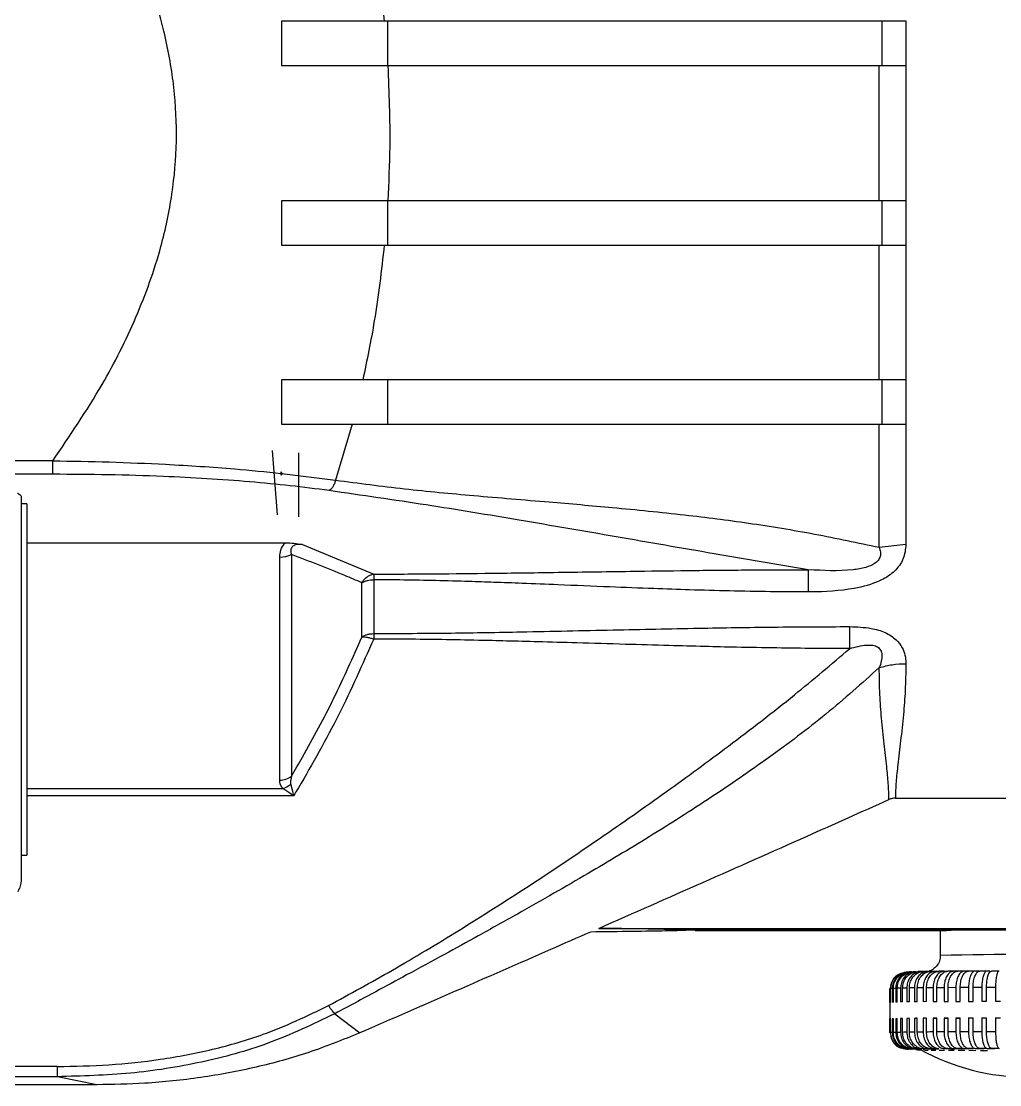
# Model space of a CAD drawing. Extents: x 12.3 to 108.7, y 1.1 to 80.4.
# Drawn here: x 65.752 to 69.291, y 29.233 to 33.082 of the extents above; entities that cross this region are included whole.
import ezdxf

# ---------------------------------------------------------------- set-up
doc = ezdxf.new("R2010")
doc.units = 0
doc.header["$MEASUREMENT"] = 0
doc.layers.add('OBJECT', color=7, linetype='CONTINUOUS')

msp = doc.modelspace()

# ---------------------------------------------------------------- linework, layer by layer
at = {"layer": 'OBJECT'}
for p, q in [((66.6926, 33.082), (66.6926, 32.922)), ((67.0779, 32.922), (67.0779, 33.082)), ((68.8659, 33.082), (67.0779, 33.082)), ((68.8659, 32.922), (68.8659, 33.082)), ((68.9526, 33.082), (68.8659, 33.082)), ((68.9526, 32.922), (68.9526, 33.082)), ((67.0779, 32.922), (68.8659, 32.922)), ((68.8659, 32.922), (68.9526, 32.922)), ((66.6926, 32.432), (66.6926, 32.272)), ((67.0779, 32.272), (67.0779, 32.432)), ((68.8659, 32.432), (67.0779, 32.432)), ((68.8659, 32.272), (68.8659, 32.432)), ((68.9526, 32.432), (68.8659, 32.432)), ((68.9526, 32.272), (68.9526, 32.432)), ((67.0779, 32.272), (68.8659, 32.272)), ((68.8659, 32.272), (68.9526, 32.272)), ((66.6926, 31.784), (66.6926, 31.624)), ((67.0779, 31.624), (67.0779, 31.784)), ((68.8659, 31.784), (67.0779, 31.784)), ((68.8659, 31.624), (68.8659, 31.784)), ((68.9526, 31.784), (68.8659, 31.784)), ((68.9526, 31.624), (68.9526, 31.784)), ((66.9481, 31.624), (66.8885, 31.4209)), ((67.0779, 31.624), (68.8659, 31.624)), ((68.8659, 31.624), (68.9526, 31.624)), ((66.6782, 31.295), (66.6609, 31.5284)), ((65.8654, 31.4912), (63.9737, 31.4912)), ((65.8654, 31.4423), (65.8654, 31.4912)), ((66.6919, 31.4509), (66.6936, 31.4454)), ((66.6919, 31.4456), (66.6919, 31.4509)), ((65.8654, 31.4423), (63.9737, 31.4423)), ((66.6919, 31.4389), (66.6919, 31.4456)), ((66.6936, 31.4454), (66.8885, 31.4209)), ((65.7515, 31.359), (65.7515, 29.9816)), ((65.7711, 31.3349), (65.7515, 31.3349)), ((65.7711, 31.3349), (65.7711, 31.1946)), ((65.7711, 31.1946), (66.7072, 31.1946)), ((65.7711, 31.1946), (65.7711, 30.3051)), ((66.769, 31.1882), (67.0263, 31.081)), ((68.8552, 31.1781), (68.9517, 31.1892)), ((66.6867, 30.3355), (66.6867, 31.1426)), ((66.7291, 31.152), (66.7291, 30.3498)), ((66.9839, 30.8534), (66.9839, 31.0496)), ((67.0264, 31.0605), (67.0264, 30.8657)), ((65.7711, 30.3051), (66.697, 30.3051)), ((65.7711, 30.3051), (65.7711, 30.278)), ((66.7364, 30.278), (65.7711, 30.278)), ((65.7711, 30.278), (65.7711, 30.0641)), ((68.9135, 30.2702), (73.5685, 30.2702)), ((65.7515, 30.0641), (65.7711, 30.0641)), ((67.8407, 29.7988), (73.5749, 29.7988)), ((68.1453, 29.7934), (68.1735, 29.7934)), ((68.1735, 29.7934), (73.6839, 29.7934)), ((68.1888, 29.7916), (69.098, 29.7916)), ((69.0762, 29.7906), (69.0762, 29.7006)), ((69.0147, 29.6424), (69.0071, 29.6424)), ((69.0402, 29.6427), (69.031, 29.6427)), ((69.0695, 29.643), (69.0589, 29.6431)), ((69.1023, 29.6432), (69.0903, 29.6433)), ((69.125, 29.6436), (69.1037, 29.6434)), ((69.1383, 29.6434), (69.125, 29.6436)), ((69.1627, 29.6438), (69.1396, 29.6437)), ((69.1768, 29.6436), (69.1627, 29.6438)), ((69.2027, 29.644), (69.1782, 29.6439)), ((69.217, 29.6437), (69.2027, 29.644)), ((69.2449, 29.6442), (69.2192, 29.6441)), ((69.2557, 29.6439), (69.2449, 29.6442)), ((69.2886, 29.6443), (69.262, 29.6442)), ((68.8938, 29.5307), (68.8938, 29.5806)), ((68.8955, 29.5809), (68.8955, 29.5309)), ((68.8973, 29.5311), (68.8973, 29.5811)), ((68.9026, 29.5814), (68.9026, 29.5314)), ((68.9063, 29.5315), (68.9063, 29.5815)), ((68.9149, 29.5818), (68.9149, 29.5318)), ((68.9205, 29.532), (68.9205, 29.582)), ((68.9325, 29.5823), (68.9325, 29.5323)), ((68.9398, 29.5324), (68.9398, 29.5824)), ((68.9551, 29.5827), (68.9551, 29.5327)), ((68.9641, 29.5328), (68.9641, 29.5828)), ((68.9824, 29.583), (68.9824, 29.533)), ((68.993, 29.5332), (68.993, 29.5832)), ((69.0142, 29.5834), (69.0142, 29.5334)), ((69.0262, 29.5335), (69.0262, 29.5835)), ((69.0501, 29.5837), (69.0501, 29.5337)), ((69.0634, 29.5338), (69.0634, 29.5838)), ((69.0897, 29.584), (69.0897, 29.534)), ((69.1325, 29.5843), (69.1042, 29.5841)), ((69.1042, 29.5341), (69.1042, 29.5841)), ((69.1325, 29.5843), (69.1325, 29.5343)), ((69.1782, 29.5845), (69.1481, 29.5844)), ((69.1481, 29.5344), (69.1481, 29.5844)), ((69.1782, 29.5845), (69.1782, 29.5345)), ((69.2262, 29.5847), (69.1946, 29.5846)), ((69.1946, 29.5346), (69.1946, 29.5846)), ((69.2262, 29.5847), (69.2262, 29.5347)), ((69.276, 29.5848), (69.2433, 29.5847)), ((69.2433, 29.5347), (69.2433, 29.5847)), ((69.276, 29.5848), (69.276, 29.5348)), ((68.8937, 29.5306), (68.8937, 29.4706)), ((68.993, 29.5332), (68.9824, 29.533)), ((69.0262, 29.5335), (69.0142, 29.5334)), ((66.8864, 29.49), (66.9757, 29.4202)), ((68.8938, 29.4207), (68.8938, 29.4707)), ((68.8955, 29.4709), (68.8955, 29.4209)), ((68.8973, 29.4709), (68.8955, 29.4709)), ((68.8973, 29.4211), (68.8973, 29.4711)), ((68.9026, 29.4714), (68.9026, 29.4214)), ((68.9063, 29.4714), (68.9026, 29.4714)), ((68.9063, 29.4216), (68.9063, 29.4715)), ((68.9149, 29.4718), (68.9149, 29.4218)), ((68.9205, 29.4718), (68.9149, 29.4718)), ((68.9205, 29.422), (68.9205, 29.472)), ((68.9325, 29.4723), (68.9325, 29.4223)), ((68.9398, 29.4722), (68.9325, 29.4723)), ((68.9398, 29.4224), (68.9398, 29.4724)), ((68.9551, 29.4727), (68.9551, 29.4227)), ((68.9641, 29.4726), (68.9551, 29.4727)), ((68.9641, 29.4228), (68.9641, 29.4728)), ((68.9824, 29.4731), (68.9824, 29.4231)), ((68.993, 29.473), (68.9824, 29.4731)), ((68.993, 29.4232), (68.993, 29.4732)), ((69.0262, 29.4735), (69.0142, 29.4734)), ((69.0142, 29.4734), (69.0142, 29.4234)), ((69.0262, 29.4733), (69.0142, 29.4734)), ((69.0262, 29.4235), (69.0262, 29.4735)), ((69.0501, 29.4737), (69.0501, 29.4237)), ((69.0634, 29.4736), (69.0501, 29.4737)), ((69.0634, 29.4238), (69.0634, 29.4738)), ((69.0897, 29.474), (69.0897, 29.424)), ((69.1042, 29.4739), (69.0897, 29.474)), ((69.1042, 29.4241), (69.1042, 29.4741)), ((69.1325, 29.4743), (69.1325, 29.4243)), ((69.1481, 29.474), (69.1325, 29.4743)), ((69.1481, 29.4244), (69.1481, 29.4744)), ((69.1782, 29.4745), (69.1782, 29.4245)), ((69.1946, 29.4742), (69.1782, 29.4745)), ((69.1946, 29.4246), (69.1946, 29.4746)), ((69.2262, 29.4747), (69.2262, 29.4247)), ((69.2433, 29.4742), (69.2262, 29.4747)), ((69.2433, 29.4247), (69.2433, 29.4747)), ((69.276, 29.4748), (69.276, 29.4248)), ((69.2936, 29.4741), (69.276, 29.4748)), ((69.0897, 29.424), (69.0634, 29.4238)), ((69.1325, 29.4243), (69.1042, 29.4241)), ((69.1782, 29.4245), (69.1481, 29.4244)), ((69.2262, 29.4247), (69.1946, 29.4246)), ((69.276, 29.4248), (69.2433, 29.4247)), ((69.0062, 29.3592), (68.9881, 29.3591)), ((68.9899, 29.3609), (68.9918, 29.361)), ((68.992, 29.3601), (68.9901, 29.3603)), ((68.9958, 29.3599), (68.9932, 29.3599)), ((68.9932, 29.3598), (68.9996, 29.3598)), ((69.0055, 29.3596), (68.9932, 29.3595)), ((68.9932, 29.3594), (69.0058, 29.3594)), ((68.9955, 29.359), (69.0065, 29.359)), ((68.9996, 29.3598), (68.9958, 29.3599)), ((69.0147, 29.3619), (69.0193, 29.3619)), ((69.0464, 29.3624), (69.0161, 29.3625)), ((69.031, 29.3627), (69.0593, 29.3626)), ((69.0374, 29.3623), (69.0464, 29.3624)), ((69.0374, 29.3623), (69.0374, 29.3624)), ((69.0593, 29.3626), (69.0699, 29.3627)), ((69.0903, 29.3634), (69.1137, 29.3631)), ((69.1271, 29.3632), (69.1037, 29.3635)), ((69.1052, 29.3577), (69.1266, 29.3576)), ((69.1137, 29.3631), (69.1137, 29.3634)), ((69.1137, 29.3631), (69.1271, 29.3632)), ((69.125, 29.3636), (69.1456, 29.3634)), ((69.1602, 29.3635), (69.1396, 29.3637)), ((69.1412, 29.3575), (69.1643, 29.3573)), ((69.1456, 29.3634), (69.1456, 29.3636)), ((69.1456, 29.3634), (69.1602, 29.3635)), ((69.1627, 29.3638), (69.1802, 29.3636)), ((69.1957, 29.3636), (69.1782, 29.3639)), ((69.1799, 29.3573), (69.2045, 29.3571)), ((69.1802, 29.3636), (69.1802, 29.3639)), ((69.1802, 29.3636), (69.1957, 29.3636)), ((69.2027, 29.364), (69.217, 29.3637)), ((69.217, 29.3637), (69.2334, 29.3638)), ((69.2449, 29.3642), (69.2192, 29.3641)), ((69.2334, 29.3638), (69.2192, 29.3641)), ((69.221, 29.3571), (69.2467, 29.357)), ((69.2449, 29.3642), (69.2557, 29.3639)), ((69.2557, 29.3639), (69.2728, 29.3639)), ((69.2886, 29.3643), (69.262, 29.3642)), ((69.2728, 29.3639), (69.262, 29.3642)), ((65.882, 29.2989), (63.9343, 29.2989)), ((65.882, 29.2619), (65.882, 29.2989)), ((65.882, 29.2619), (63.9856, 29.2619)), ((66.0244, 29.2328), (65.882, 29.2619)), ((66.0244, 29.2328), (65.7086, 29.2328))]:
    msp.add_line(p, q, dxfattribs=at)
at = {"layer": 'OBJECT', "flags": 128}
for points in [[(66.7539, 31.5198), (66.7538, 31.4295), (66.7538, 31.2884)], [(69.0501, 29.5337), (69.0517, 29.5337), (69.0534, 29.5338), (69.055, 29.5338), (69.0567, 29.5338), (69.0584, 29.5338), (69.06, 29.5338), (69.0617, 29.5338), (69.0634, 29.5338)], [(69.0897, 29.534), (69.0915, 29.534), (69.0933, 29.534), (69.0951, 29.5341), (69.0969, 29.5341), (69.0987, 29.5341), (69.1005, 29.5341), (69.1024, 29.5341), (69.1042, 29.5341)], [(69.1325, 29.5343), (69.1345, 29.5343), (69.1364, 29.5343), (69.1383, 29.5343), (69.1403, 29.5343), (69.1422, 29.5343), (69.1442, 29.5343), (69.1461, 29.5343), (69.1481, 29.5344)], [(69.1782, 29.5345), (69.1802, 29.5345), (69.1823, 29.5345), (69.1843, 29.5345), (69.1864, 29.5345), (69.1884, 29.5345), (69.1905, 29.5345), (69.1926, 29.5345), (69.1946, 29.5346)], [(69.2262, 29.5347), (69.2283, 29.5347), (69.2304, 29.5347), (69.2326, 29.5347), (69.2347, 29.5347), (69.2369, 29.5347), (69.239, 29.5347), (69.2411, 29.5347), (69.2433, 29.5347)], [(69.276, 29.5348), (69.2781, 29.5348), (69.2803, 29.5348), (69.2825, 29.5348), (69.2847, 29.5348), (69.2869, 29.5348), (69.2891, 29.5348), (69.2913, 29.5348), (69.2936, 29.5348)], [(69.0501, 29.4737), (69.0517, 29.4737), (69.0534, 29.4738), (69.055, 29.4738), (69.0567, 29.4738), (69.0584, 29.4738), (69.06, 29.4738), (69.0617, 29.4738), (69.0634, 29.4738)], [(69.0897, 29.474), (69.0915, 29.474), (69.0933, 29.4741), (69.0951, 29.4741), (69.0969, 29.4741), (69.0987, 29.4741), (69.1005, 29.4741), (69.1024, 29.4741), (69.1042, 29.4741)], [(69.1325, 29.4743), (69.1345, 29.4743), (69.1364, 29.4743), (69.1383, 29.4743), (69.1403, 29.4743), (69.1422, 29.4743), (69.1442, 29.4743), (69.1461, 29.4743), (69.1481, 29.4744)], [(69.1782, 29.4745), (69.1802, 29.4745), (69.1823, 29.4745), (69.1843, 29.4745), (69.1864, 29.4745), (69.1884, 29.4745), (69.1905, 29.4745), (69.1926, 29.4746), (69.1946, 29.4746)], [(69.2262, 29.4747), (69.2283, 29.4747), (69.2304, 29.4747), (69.2326, 29.4747), (69.2347, 29.4747), (69.2369, 29.4747), (69.239, 29.4747), (69.2411, 29.4747), (69.2433, 29.4747)], [(69.276, 29.4748), (69.2781, 29.4748), (69.2803, 29.4748), (69.2825, 29.4748), (69.2847, 29.4748), (69.2869, 29.4748), (69.2891, 29.4748), (69.2913, 29.4748), (69.2936, 29.4748)]]:
    msp.add_lwpolyline(points, dxfattribs=at)
at = {"layer": 'OBJECT'}
for centre, radius, start, end in [((66.6885, 31.2349), 0.0923, 268.849, 296.0823), ((66.6875, 30.403), 0.0675, 269.2593, 308.0243), ((66.6759, 30.3781), 0.076, 286.1524, 311.499), ((69.3887, 16.1036), 13.6905, 88.69205, 91.30795), ((69.3887, 16.0097), 13.6944, 88.69237, 91.30752), ((69.0349, 27.3518), 2.2907, 91.1888, 91.4343), ((69.0821, 24.9277), 4.7153, 90.9109, 91.0623), ((69.1269, 21.9839), 7.6594, 90.71738, 90.82924), ((69.1791, 17.7393), 11.9044, 90.57861, 90.66183), ((69.2338, 12.1767), 17.4673, 90.47054, 90.53429), ((68.8958, 29.5741), 0.00682, 92.6207, 107.1134), ((68.9115, 29.3748), 0.2068, 92.4779, 93.926), ((68.9418, 28.6316), 0.9506, 91.619, 92.1426), ((68.9847, 27.0355), 2.5473, 91.175, 91.4461), ((69.0391, 24.2608), 5.3225, 90.9046, 91.0692), ((69.0948, 20.5888), 8.995, 90.71584, 90.8328), ((69.1536, 15.7371), 13.847, 90.5767, 90.66455), ((69.2164, 9.2463), 20.3381, 90.46844, 90.53568), ((69.2583, 3.9741), 25.6105, 90.37731, 90.43602), ((68.8938, 29.5306), 0.0000924, 107.387, 167.9687), ((68.9016, 29.4695), 0.0618, 93.9868, 95.7006), ((68.9259, 29.0138), 0.5181, 92.1719, 92.5818), ((68.9618, 27.9045), 1.628, 91.454, 91.6485), ((69.0082, 25.8809), 3.6521, 91.0732, 91.1875), ((69.0656, 22.5478), 6.9857, 90.83304, 90.90658), ((68.8938, 29.4706), 0.0000924, 107.387, 167.9687), ((68.9016, 29.4095), 0.0618, 93.9868, 95.7006), ((68.9259, 28.9538), 0.5181, 92.1719, 92.5818), ((68.9618, 27.8445), 1.628, 91.454, 91.6485), ((69.0082, 25.8209), 3.6521, 91.0732, 91.1875), ((69.0656, 22.4878), 6.9857, 90.83304, 90.90658), ((69.1082, 19.4878), 9.9861, 90.66124, 90.72177), ((68.8958, 29.4142), 0.00681, 92.6152, 107.1382), ((68.9115, 29.2148), 0.2068, 92.4779, 93.926), ((68.9418, 28.4716), 0.9506, 91.619, 92.1426), ((68.9847, 26.8755), 2.5473, 91.175, 91.4461), ((69.0391, 24.1008), 5.3225, 90.9046, 91.0692), ((69.0927, 20.5722), 8.8515, 90.71397, 90.83284), ((69.1536, 15.5771), 13.847, 90.5767, 90.66455), ((69.223, 8.3234), 21.1011, 90.46966, 90.53447), ((69.0821, 24.6477), 4.7153, 90.9109, 91.0623), ((69.0842, 34.1975), 4.8393, 268.9504, 269.0991), ((69.3887, 30.0517), 0.7911, 240.8834, 299.1166), ((69.1269, 21.7039), 7.6594, 90.71738, 90.82924), ((69.1349, 37.5964), 8.2387, 269.18076, 269.28546), ((69.1791, 17.4593), 11.9044, 90.57861, 90.66183), ((69.1872, 42.004), 12.6465, 269.34576, 269.42453), ((69.2333, 46.7754), 17.4182, 269.47031, 269.53453)]:
    msp.add_arc(centre, radius, start, end, dxfattribs=at)
for points, knots in [([(65.8654, 31.4912), (65.9271, 31.5819), (66.0397, 31.7474), (66.171, 32.0081), (66.2548, 32.2402), (66.3001, 32.4555), (66.3168, 32.6485), (66.3075, 32.8423), (66.2719, 33.0467), (66.2058, 33.2578), (66.1104, 33.4706), (65.9965, 33.673), (65.9091, 33.7995), (65.8654, 33.8628)], [0, 0, 0, 0, 0.128108, 0.233833, 0.339418, 0.414185, 0.488923, 0.563852, 0.638803, 0.729469, 0.820219, 0.910089, 1, 1, 1, 1]), ([(66.9871, 33.57), (67.0074, 33.4697), (67.04, 33.3087), (67.058, 33.1441), (67.0648, 33.082)], [0, 0, 0, 0, 0.62291, 1, 1, 1, 1]), ([(67.0779, 33.082), (67.0155, 33.082), (66.8901, 33.082), (66.7587, 33.082), (66.6926, 33.082)], [0, 0, 0, 0, 0.497452, 1, 1, 1, 1]), ([(66.6926, 32.922), (66.758, 32.922), (66.8894, 32.922), (67.0148, 32.922), (67.0779, 32.922)], [0, 0, 0, 0, 0.497472, 1, 1, 1, 1]), ([(67.0774, 32.922), (67.0814, 32.8244), (67.0881, 32.661), (67.0805, 32.4978), (67.0774, 32.432)], [0, 0, 0, 0, 0.597316, 1, 1, 1, 1]), ([(67.0779, 32.432), (67.0155, 32.432), (66.89, 32.432), (66.7587, 32.432), (66.6926, 32.432)], [0, 0, 0, 0, 0.497473, 1, 1, 1, 1]), ([(66.6926, 32.272), (66.758, 32.272), (66.8894, 32.272), (67.0148, 32.272), (67.0779, 32.272)], [0, 0, 0, 0, 0.497451, 1, 1, 1, 1]), ([(67.0648, 32.272), (67.0542, 32.1801), (67.0353, 32.0156), (67.0018, 31.8549), (66.9871, 31.784)], [0, 0, 0, 0, 0.558806, 1, 1, 1, 1]), ([(68.8552, 31.784), (68.8552, 31.8195), (68.8552, 31.9167), (68.8552, 32.0791), (68.8552, 32.2077), (68.8552, 32.272)], [0, 0, 0, 0, 0.223682, 0.611841, 1, 1, 1, 1]), ([(68.9517, 32.272), (68.9517, 32.2087), (68.9517, 32.0821), (68.9517, 31.9196), (68.9517, 31.8215), (68.9517, 31.784)], [0, 0, 0, 0, 0.382049, 0.764099, 1, 1, 1, 1]), ([(67.0779, 31.784), (67.0156, 31.784), (66.8903, 31.784), (66.7588, 31.784), (66.6926, 31.784)], [0, 0, 0, 0, 0.49732, 1, 1, 1, 1]), ([(66.6926, 31.624), (66.7581, 31.624), (66.8898, 31.624), (67.0149, 31.624), (67.0779, 31.624)], [0, 0, 0, 0, 0.497242, 1, 1, 1, 1]), ([(68.8552, 31.1781), (68.8552, 31.2493), (68.8552, 31.3917), (68.8552, 31.5466), (68.8552, 31.624)], [0, 0, 0, 0, 0.5, 1, 1, 1, 1]), ([(68.9517, 31.624), (68.9517, 31.5485), (68.9517, 31.3976), (68.9517, 31.2587), (68.9517, 31.1892)], [0, 0, 0, 0, 0.4999999, 1, 1, 1, 1]), ([(65.8654, 31.4912), (65.9335, 31.49), (66.0701, 31.4876), (66.2908, 31.4783), (66.4999, 31.4649), (66.6362, 31.4512), (66.6919, 31.4456)], [0, 0, 0, 0, 0.242263, 0.485939, 0.789784, 1, 1, 1, 1]), ([(66.8654, 31.3833), (66.8186, 31.3894), (66.7251, 31.4015), (66.5264, 31.4204), (66.3058, 31.4339), (66.0664, 31.4412), (65.9325, 31.4419), (65.8654, 31.4423)], [0, 0, 0, 0, 0.1508799, 0.3017788, 0.6118069, 0.8052853, 1, 1, 1, 1]), ([(66.6936, 31.4454), (66.6938, 31.4447), (66.6941, 31.4432), (66.6935, 31.441), (66.6926, 31.4397), (66.692, 31.439), (66.6919, 31.4389)], [0, 0, 0, 0, 0.321733, 0.645677, 0.931731, 1, 1, 1, 1]), ([(66.8885, 31.4209), (66.8871, 31.4164), (66.8843, 31.4075), (66.8786, 31.3965), (66.8722, 31.3878), (66.8677, 31.3848), (66.8654, 31.3833)], [0, 0, 0, 0, 0.25, 0.499999, 0.749997, 1, 1, 1, 1]), ([(66.8885, 31.4209), (66.9716, 31.4101), (67.1378, 31.3884), (67.3958, 31.3644), (67.6468, 31.3435), (67.9016, 31.3216), (68.1426, 31.2974), (68.3873, 31.2665), (68.6231, 31.2275), (68.7778, 31.1946), (68.8552, 31.1781)], [0, 0, 0, 0, 0.124845, 0.249784, 0.385615, 0.499943, 0.631954, 0.74986, 0.874809, 1, 1, 1, 1]), ([(65.7373, 31.3743), (65.7384, 31.3737), (65.7455, 31.3702), (65.7507, 31.365), (65.7513, 31.3603), (65.7515, 31.359)], [0, 0, 0, 0, 0.1205655, 0.7418779, 1, 1, 1, 1]), ([(68.5987, 31.0969), (68.4849, 31.1161), (68.252, 31.1554), (67.9052, 31.2159), (67.5596, 31.2754), (67.2165, 31.3325), (66.9829, 31.3663), (66.8654, 31.3833)], [0, 0, 0, 0, 0.198032, 0.405338, 0.609469, 0.803446, 1, 1, 1, 1]), ([(66.6867, 31.1426), (66.6873, 31.1512), (66.6886, 31.1684), (66.6985, 31.1859), (66.7062, 31.1936), (66.7072, 31.1946)], [0, 0, 0, 0, 0.462077, 0.928595, 1, 1, 1, 1]), ([(66.7072, 31.1946), (66.7174, 31.1942), (66.7398, 31.1935), (66.759, 31.1901), (66.7689, 31.1882), (66.769, 31.1882)], [0, 0, 0, 0, 0.454342, 0.99368, 1, 1, 1, 1]), ([(66.769, 31.1882), (66.7643, 31.1885), (66.756, 31.189), (66.7448, 31.1872), (66.7367, 31.1839), (66.7314, 31.1796), (66.7276, 31.1737), (66.7256, 31.1641), (66.7277, 31.1568), (66.7291, 31.152)], [0, 0, 0, 0, 0.189066, 0.329892, 0.423308, 0.517384, 0.600454, 0.734946, 1, 1, 1, 1]), ([(68.9517, 31.1892), (68.95, 31.1707), (68.9481, 31.1501), (68.932, 31.1156), (68.9079, 31.0851), (68.8479, 31.0491), (68.7457, 31.0216), (68.6568, 31.0165), (68.6012, 31.0164), (68.5987, 31.0164)], [0, 0, 0, 0, 0.145706, 0.161853, 0.29586, 0.430972, 0.641293, 0.983628, 1, 1, 1, 1]), ([(66.9839, 31.0496), (66.9633, 31.0584), (66.882, 31.0931), (66.7945, 31.1268), (66.7291, 31.152)], [0, 0, 0, 0, 0.253585, 1, 1, 1, 1]), ([(68.8552, 31.1781), (68.8571, 31.1722), (68.8607, 31.1612), (68.8595, 31.1447), (68.8522, 31.1302), (68.8352, 31.1152), (68.8032, 31.1028), (68.7214, 31.0898), (68.6524, 31.0938), (68.5987, 31.0969)], [0, 0, 0, 0, 0.0740841, 0.1369976, 0.1937212, 0.250825, 0.3585746, 0.5009324, 1, 1, 1, 1]), ([(66.9839, 31.0496), (66.9865, 31.0536), (66.9917, 31.0617), (67.0022, 31.0711), (67.0139, 31.0781), (67.0222, 31.08), (67.0263, 31.081)], [0, 0, 0, 0, 0.250001, 0.5, 0.749998, 1, 1, 1, 1]), ([(67.0263, 31.081), (67.0998, 31.0812), (67.2424, 31.0817), (67.4592, 31.0841), (67.6949, 31.0874), (67.9313, 31.091), (68.1675, 31.0942), (68.3823, 31.0964), (68.5275, 31.0968), (68.5987, 31.0969)], [0, 0, 0, 0, 0.140091, 0.27181, 0.413599, 0.590148, 0.723186, 0.86437, 1, 1, 1, 1]), ([(67.0263, 31.081), (67.0263, 31.081), (67.0263, 31.0801), (67.0264, 31.0777), (67.0264, 31.0712), (67.0264, 31.0645), (67.0264, 31.0606), (67.0264, 31.0606)], [0, 0, 0, 0, 0.000065, 0.230881, 0.604267, 0.999936, 1, 1, 1, 1]), ([(68.5987, 31.0969), (68.5987, 31.0883), (68.5987, 31.071), (68.5987, 31.0346), (68.5987, 31.0164)], [0, 0, 0, 0, 0.5000003, 1, 1, 1, 1]), ([(66.9839, 31.0496), (66.9869, 31.0512), (66.9927, 31.0545), (67.0033, 31.0579), (67.0146, 31.0601), (67.0224, 31.0604), (67.0264, 31.0605)], [0, 0, 0, 0, 0.249999, 0.500003, 0.750006, 1, 1, 1, 1]), ([(68.5987, 31.0164), (68.553, 31.0166), (68.458, 31.017), (68.3148, 31.0197), (68.1741, 31.0236), (68.03, 31.0286), (67.8713, 31.0348), (67.7125, 31.0415), (67.5724, 31.047), (67.4653, 31.0511), (67.3609, 31.0547), (67.2523, 31.0576), (67.1372, 31.0598), (67.0626, 31.0603), (67.0264, 31.0605)], [0, 0, 0, 0, 0.087014, 0.181124, 0.273134, 0.355344, 0.456284, 0.576026, 0.658624, 0.723749, 0.780408, 0.857781, 0.930974, 1, 1, 1, 1]), ([(67.0264, 30.8657), (67.1199, 30.8662), (67.2978, 30.8671), (67.5864, 30.8724), (67.8844, 30.8788), (68.1884, 30.8852), (68.4738, 30.8899), (68.6564, 30.8906), (68.7485, 30.8909)], [0, 0, 0, 0, 0.1629018, 0.3098321, 0.5028293, 0.6821153, 0.8395294, 1, 1, 1, 1]), ([(68.7485, 30.8909), (68.7746, 30.89), (68.8191, 30.8884), (68.8778, 30.8714), (68.9171, 30.846), (68.9453, 30.8077), (68.9516, 30.777), (68.9517, 30.7579), (68.9517, 30.7568)], [0, 0, 0, 0, 0.244025, 0.415817, 0.583646, 0.731251, 0.98503, 1, 1, 1, 1]), ([(68.7485, 30.8114), (68.7485, 30.8259), (68.7485, 30.8548), (68.7485, 30.8789), (68.7485, 30.8909)], [0, 0, 0, 0, 0.5, 1, 1, 1, 1]), ([(66.7291, 30.3498), (66.7423, 30.3726), (66.7961, 30.4656), (66.8856, 30.6317), (66.9511, 30.7794), (66.9839, 30.8533)], [0, 0, 0, 0, 0.1394468, 0.5690819, 1, 1, 1, 1]), ([(67.0264, 30.846), (66.9857, 30.7544), (66.9043, 30.571), (66.7999, 30.3848), (66.7422, 30.2879), (66.7364, 30.278)], [0, 0, 0, 0, 0.471987, 0.946259, 1, 1, 1, 1]), ([(66.9839, 30.8534), (66.9869, 30.8552), (66.9927, 30.8589), (67.0033, 30.8627), (67.0146, 30.8652), (67.0224, 30.8655), (67.0264, 30.8657)], [0, 0, 0, 0, 0.249999, 0.500004, 0.750006, 1, 1, 1, 1]), ([(66.9839, 30.8533), (66.9867, 30.8535), (66.9923, 30.8538), (67.0029, 30.8524), (67.0143, 30.85), (67.0223, 30.8473), (67.0264, 30.846)], [0, 0, 0, 0, 0.25, 0.500003, 0.749997, 1, 1, 1, 1]), ([(67.0264, 30.8657), (67.0264, 30.8657), (67.0264, 30.8634), (67.0264, 30.8592), (67.0264, 30.8525), (67.0264, 30.8482), (67.0264, 30.846), (67.0264, 30.846)], [0, 0, 0, 0, 0.000101, 0.392939, 0.700658, 0.9999, 1, 1, 1, 1]), ([(68.7485, 30.8114), (68.7061, 30.8115), (68.6181, 30.8118), (68.4813, 30.8135), (68.3491, 30.8158), (68.2191, 30.8189), (68.0853, 30.8225), (67.9308, 30.8269), (67.7728, 30.8316), (67.6292, 30.8357), (67.5106, 30.8388), (67.3947, 30.8416), (67.2748, 30.8438), (67.1486, 30.8454), (67.0664, 30.8458), (67.0264, 30.846)], [0, 0, 0, 0, 0.073897, 0.153267, 0.238114, 0.304225, 0.379778, 0.47115, 0.573551, 0.654921, 0.721372, 0.780168, 0.856935, 0.930212, 1, 1, 1, 1]), ([(66.8633, 29.5191), (66.9405, 29.5615), (67.0998, 29.6489), (67.34, 29.7935), (67.5905, 29.9529), (67.8404, 30.1208), (68.0819, 30.2901), (68.3168, 30.4627), (68.5396, 30.6337), (68.6823, 30.7552), (68.7485, 30.8114)], [0, 0, 0, 0, 0.114559, 0.236447, 0.365773, 0.502629, 0.630669, 0.752538, 0.885365, 1, 1, 1, 1]), ([(68.7485, 30.8114), (68.7689, 30.8172), (68.7966, 30.825), (68.8287, 30.8244), (68.8416, 30.8212), (68.8494, 30.8175), (68.8557, 30.8124), (68.8623, 30.8035), (68.8682, 30.7795), (68.8607, 30.7582), (68.8552, 30.7424)], [0, 0, 0, 0, 0.3013694, 0.4093007, 0.4560815, 0.5003137, 0.5447127, 0.5911054, 0.6976021, 1, 1, 1, 1]), ([(68.8552, 30.7424), (68.8708, 30.7466), (68.902, 30.7549), (68.9351, 30.7562), (68.9517, 30.7568)], [0, 0, 0, 0, 0.5000028, 1, 1, 1, 1]), ([(68.9517, 30.7568), (68.9511, 30.7241), (68.95, 30.6598), (68.9425, 30.5665), (68.9326, 30.4762), (68.9228, 30.3957), (68.9153, 30.3264), (68.9141, 30.2893), (68.9135, 30.2702)], [0, 0, 0, 0, 0.160364, 0.314685, 0.5, 0.68531, 0.838249, 1, 1, 1, 1]), ([(68.8552, 30.7424), (68.7918, 30.6856), (68.6642, 30.5713), (68.4589, 30.417), (68.245, 30.2697), (68.0265, 30.1309), (67.8356, 30.0166), (67.6759, 29.9241), (67.5435, 29.849), (67.4113, 29.7753), (67.2777, 29.7018), (67.1539, 29.6344), (67.0219, 29.5629), (66.9355, 29.5164), (66.8864, 29.49)], [0, 0, 0, 0, 0.11143, 0.22395, 0.332025, 0.445427, 0.555338, 0.61589, 0.680511, 0.749225, 0.808557, 0.874651, 0.928784, 1, 1, 1, 1]), ([(68.8904, 30.2652), (68.8899, 30.2841), (68.8888, 30.321), (68.8819, 30.388), (68.8728, 30.4656), (68.8637, 30.5533), (68.8568, 30.6451), (68.8557, 30.7095), (68.8552, 30.7424)], [0, 0, 0, 0, 0.161585, 0.314073, 0.499134, 0.684756, 0.839228, 1, 1, 1, 1]), ([(66.697, 30.3051), (66.6927, 30.3125), (66.687, 30.3223), (66.6867, 30.3329), (66.6867, 30.3355)], [0, 0, 0, 0, 0.747888, 1, 1, 1, 1]), ([(66.7291, 30.3498), (66.7269, 30.3417), (66.7242, 30.332), (66.7259, 30.3228), (66.7262, 30.3212)], [0, 0, 0, 0, 0.828661, 1, 1, 1, 1]), ([(66.7364, 30.278), (66.7363, 30.2781), (66.7334, 30.2804), (66.7199, 30.2907), (66.7071, 30.2988), (66.697, 30.3051)], [0, 0, 0, 0, 0.008535, 0.216274, 1, 1, 1, 1]), ([(66.7262, 30.3212), (66.7288, 30.3107), (66.7321, 30.2974), (66.7356, 30.2816), (66.7363, 30.2782), (66.7364, 30.278)], [0, 0, 0, 0, 0.78717, 0.991474, 1, 1, 1, 1]), ([(67.8407, 29.7988), (68.092, 29.9097), (68.4423, 30.0643), (68.7916, 30.2209), (68.8904, 30.2652)], [0, 0, 0, 0, 0.7172993, 1, 1, 1, 1]), ([(68.9135, 30.2702), (68.9096, 30.2699), (68.9016, 30.2695), (68.8941, 30.2666), (68.8904, 30.2652)], [0, 0, 0, 0, 0.498566, 1, 1, 1, 1]), ([(65.7515, 29.9816), (65.7504, 29.9686), (65.749, 29.951), (65.7407, 29.9353), (65.7386, 29.9313)], [0, 0, 0, 0, 0.741139, 1, 1, 1, 1]), ([(68.1453, 29.7934), (68.1291, 29.7939), (68.0966, 29.7949), (68.0232, 29.7963), (67.9382, 29.7976), (67.8733, 29.7984), (67.8407, 29.7988)], [0, 0, 0, 0, 0.254099, 0.511839, 0.755128, 1, 1, 1, 1]), ([(67.8102, 29.7854), (67.7622, 29.7643), (67.4842, 29.642), (67.2059, 29.5206), (66.9757, 29.4202)], [0, 0, 0, 0, 0.172877, 1, 1, 1, 1]), ([(68.1803, 29.7926), (68.1702, 29.7921), (68.1498, 29.791), (68.0768, 29.7892), (67.9668, 29.7873), (67.8627, 29.786), (67.8102, 29.7854)], [0, 0, 0, 0, 0.2067643, 0.4177944, 0.7062861, 1, 1, 1, 1]), ([(69.0753, 29.7004), (69.0755, 29.6974), (69.0762, 29.6876), (69.0703, 29.6729), (69.0605, 29.6591), (69.0498, 29.6504), (69.0412, 29.6458), (69.0372, 29.6445), (69.0363, 29.6442)], [0, 0, 0, 0, 0.121059, 0.394481, 0.61479, 0.800807, 0.955574, 1, 1, 1, 1]), ([(68.8973, 29.5811), (68.898, 29.5878), (68.8993, 29.6013), (68.9096, 29.6193), (68.9247, 29.6329), (68.9415, 29.64), (68.9526, 29.6408), (68.957, 29.641)], [0, 0, 0, 0, 0.214564, 0.429209, 0.643869, 0.858567, 1, 1, 1, 1]), ([(68.9536, 29.6402), (68.9486, 29.6393), (68.937, 29.6375), (68.9214, 29.6268), (68.9089, 29.611), (68.9032, 29.5948), (68.9027, 29.5847), (68.9026, 29.5814)], [0, 0, 0, 0, 0.1794, 0.414073, 0.648712, 0.883309, 1, 1, 1, 1]), ([(68.9063, 29.5815), (68.9069, 29.5883), (68.9082, 29.6018), (68.9183, 29.6197), (68.9332, 29.6333), (68.9497, 29.6404), (68.9606, 29.6412), (68.965, 29.6414)], [0, 0, 0, 0, 0.2145625, 0.4292093, 0.64387, 0.8585661, 1, 1, 1, 1]), ([(68.9721, 29.6417), (68.971, 29.6417), (68.9636, 29.6415), (68.9498, 29.6382), (68.9333, 29.6274), (68.9211, 29.6114), (68.9156, 29.5952), (68.9151, 29.5852), (68.9149, 29.5818)], [0, 0, 0, 0, 0.034464, 0.249197, 0.463916, 0.678599, 0.893241, 1, 1, 1, 1]), ([(68.9205, 29.582), (68.9211, 29.5887), (68.9224, 29.6022), (68.9322, 29.6202), (68.9467, 29.6337), (68.9627, 29.6408), (68.9734, 29.6415), (68.9776, 29.6418)], [0, 0, 0, 0, 0.214562, 0.429207, 0.643867, 0.85856, 1, 1, 1, 1]), ([(68.9874, 29.642), (68.9864, 29.642), (68.9793, 29.6419), (68.966, 29.6386), (68.9501, 29.6278), (68.9385, 29.6118), (68.9331, 29.5957), (68.9327, 29.5856), (68.9325, 29.5823)], [0, 0, 0, 0, 0.034474, 0.249206, 0.463925, 0.678606, 0.893249, 1, 1, 1, 1]), ([(68.9398, 29.5824), (68.9404, 29.5891), (68.9416, 29.6026), (68.9511, 29.6206), (68.965, 29.6341), (68.9804, 29.6412), (68.9906, 29.6419), (68.9947, 29.6422)], [0, 0, 0, 0, 0.214562, 0.429209, 0.643867, 0.858562, 1, 1, 1, 1]), ([(69.0071, 29.6424), (69.0062, 29.6424), (68.9994, 29.6423), (68.9869, 29.639), (68.9718, 29.6282), (68.9607, 29.6122), (68.9557, 29.5961), (68.9552, 29.586), (68.9551, 29.5827)], [0, 0, 0, 0, 0.034481, 0.249213, 0.463929, 0.678614, 0.893258, 1, 1, 1, 1]), ([(68.9641, 29.5828), (68.9646, 29.5895), (68.9658, 29.603), (68.9747, 29.621), (68.9879, 29.6345), (69.0026, 29.6416), (69.0123, 29.6423), (69.0161, 29.6425)], [0, 0, 0, 0, 0.214563, 0.429208, 0.64387, 0.858564, 1, 1, 1, 1]), ([(69.031, 29.6427), (69.0302, 29.6427), (69.0239, 29.6426), (69.0121, 29.6394), (68.998, 29.6286), (68.9877, 29.6126), (68.983, 29.5964), (68.9826, 29.5864), (68.9824, 29.583)], [0, 0, 0, 0, 0.034484, 0.24922, 0.463938, 0.678619, 0.893263, 1, 1, 1, 1]), ([(68.993, 29.5832), (68.9935, 29.5899), (68.9946, 29.6034), (69.003, 29.6213), (69.0153, 29.6348), (69.029, 29.6419), (69.038, 29.6426), (69.0416, 29.6429)], [0, 0, 0, 0, 0.214562, 0.429209, 0.643867, 0.858561, 1, 1, 1, 1]), ([(69.0589, 29.6431), (69.0581, 29.643), (69.0523, 29.643), (69.0415, 29.6397), (69.0285, 29.6289), (69.0191, 29.6129), (69.0147, 29.5968), (69.0143, 29.5867), (69.0142, 29.5834)], [0, 0, 0, 0, 0.034487, 0.249219, 0.463938, 0.678618, 0.893263, 1, 1, 1, 1]), ([(69.0262, 29.5835), (69.0267, 29.5903), (69.0277, 29.6037), (69.0354, 29.6217), (69.0467, 29.6351), (69.0593, 29.6422), (69.0676, 29.6429), (69.0709, 29.6432)], [0, 0, 0, 0, 0.2145639, 0.4292059, 0.6438676, 0.85856, 1, 1, 1, 1]), ([(69.0903, 29.6433), (69.0896, 29.6433), (69.0844, 29.6432), (69.0747, 29.64), (69.063, 29.6292), (69.0545, 29.6133), (69.0505, 29.5971), (69.0502, 29.5871), (69.0501, 29.5837)], [0, 0, 0, 0, 0.034489, 0.249219, 0.463939, 0.678619, 0.893267, 1, 1, 1, 1]), ([(69.0634, 29.5838), (69.0639, 29.5906), (69.0648, 29.6041), (69.0717, 29.622), (69.0819, 29.6354), (69.0932, 29.6425), (69.1007, 29.6432), (69.1037, 29.6434)], [0, 0, 0, 0, 0.214564, 0.429209, 0.643868, 0.858562, 1, 1, 1, 1]), ([(69.125, 29.6436), (69.1227, 29.6434), (69.1163, 29.6428), (69.1065, 29.6362), (69.0973, 29.6231), (69.0913, 29.6054), (69.0897, 29.5915), (69.0897, 29.5844), (69.0897, 29.584)], [0, 0, 0, 0, 0.128909, 0.343657, 0.55838, 0.773067, 0.987715, 1, 1, 1, 1]), ([(69.1042, 29.5841), (69.1043, 29.587), (69.1045, 29.5967), (69.1077, 29.6125), (69.115, 29.6287), (69.1251, 29.6399), (69.1339, 29.6435), (69.1387, 29.6437), (69.1396, 29.6437)], [0, 0, 0, 0, 0.0934496, 0.3080462, 0.5226522, 0.737283, 0.9519542, 1, 1, 1, 1]), ([(69.1627, 29.6438), (69.1609, 29.6437), (69.1557, 29.6432), (69.1476, 29.6373), (69.1396, 29.6245), (69.1342, 29.6071), (69.1326, 29.5928), (69.1325, 29.5852), (69.1325, 29.5843)], [0, 0, 0, 0, 0.1125, 0.3272273, 0.5419366, 0.7566097, 0.9712443, 1, 1, 1, 1]), ([(69.1481, 29.5844), (69.1484, 29.5911), (69.1491, 29.6046), (69.1543, 29.6225), (69.1619, 29.6359), (69.1704, 29.643), (69.176, 29.6436), (69.1782, 29.6439)], [0, 0, 0, 0, 0.214563, 0.429209, 0.643866, 0.858562, 1, 1, 1, 1]), ([(69.2027, 29.644), (69.202, 29.644), (69.1985, 29.6438), (69.1923, 29.6398), (69.1854, 29.6284), (69.1804, 29.612), (69.1784, 29.5964), (69.1783, 29.5871), (69.1782, 29.5845)], [0, 0, 0, 0, 0.058789, 0.273506, 0.488208, 0.702878, 0.917508, 1, 1, 1, 1]), ([(69.1946, 29.5846), (69.1949, 29.5913), (69.1954, 29.6048), (69.1997, 29.6227), (69.2059, 29.6361), (69.2128, 29.6432), (69.2174, 29.6438), (69.2192, 29.6441)], [0, 0, 0, 0, 0.214563, 0.429207, 0.643868, 0.858563, 1, 1, 1, 1]), ([(69.2449, 29.6442), (69.2449, 29.6442), (69.2428, 29.6442), (69.2385, 29.642), (69.233, 29.6322), (69.2287, 29.6169), (69.2265, 29.6002), (69.2263, 29.5891), (69.2262, 29.5847)], [0, 0, 0, 0, 0.000829, 0.215594, 0.430347, 0.645068, 0.859752, 1, 1, 1, 1]), ([(69.2433, 29.5847), (69.2435, 29.5914), (69.2439, 29.6049), (69.2471, 29.6228), (69.2519, 29.6363), (69.2571, 29.6433), (69.2606, 29.644), (69.262, 29.6442)], [0, 0, 0, 0, 0.214562, 0.429209, 0.643869, 0.858564, 1, 1, 1, 1]), ([(69.2886, 29.6443), (69.2876, 29.644), (69.2852, 29.6433), (69.2816, 29.6358), (69.2784, 29.6221), (69.2763, 29.6043), (69.2761, 29.5912), (69.276, 29.5848)], [0, 0, 0, 0, 0.1515444, 0.36629, 0.5810082, 0.7956886, 1, 1, 1, 1]), ([(68.9254, 29.6319), (68.9219, 29.63), (68.9126, 29.6248), (68.9021, 29.6103), (68.8962, 29.5944), (68.8957, 29.5843), (68.8955, 29.5809)], [0, 0, 0, 0, 0.189694, 0.514188, 0.83862, 1, 1, 1, 1]), ([(65.882, 29.2989), (65.9443, 29.3), (66.069, 29.3023), (66.2569, 29.3225), (66.4439, 29.3584), (66.6508, 29.4175), (66.7857, 29.482), (66.8633, 29.5191)], [0, 0, 0, 0, 0.183115, 0.366178, 0.555066, 0.743887, 1, 1, 1, 1]), ([(66.8864, 29.49), (66.8067, 29.4518), (66.6524, 29.3777), (66.4013, 29.3098), (66.1455, 29.2689), (65.9703, 29.2643), (65.882, 29.2619)], [0, 0, 0, 0, 0.257109, 0.497626, 0.747109, 1, 1, 1, 1]), ([(66.8633, 29.5191), (66.8655, 29.5157), (66.8699, 29.5088), (66.8762, 29.5004), (66.8819, 29.4937), (66.8849, 29.4913), (66.8864, 29.49)], [0, 0, 0, 0, 0.250001, 0.499997, 0.749999, 1, 1, 1, 1]), ([(66.9757, 29.4202), (66.9146, 29.3956), (66.7926, 29.3463), (66.5999, 29.2934), (66.4016, 29.2563), (66.2085, 29.236), (66.0825, 29.2338), (66.0244, 29.2328)], [0, 0, 0, 0, 0.202093, 0.40421, 0.612784, 0.821394, 1, 1, 1, 1]), ([(68.8955, 29.4209), (68.8961, 29.4142), (68.8975, 29.4007), (68.9078, 29.3829), (68.9206, 29.3705), (68.9306, 29.3669), (68.9343, 29.3656)], [0, 0, 0, 0, 0.279355, 0.558815, 0.838288, 1, 1, 1, 1]), ([(68.957, 29.3611), (68.956, 29.3611), (68.9482, 29.3612), (68.9338, 29.3646), (68.9165, 29.3755), (68.9038, 29.3915), (68.898, 29.4077), (68.8975, 29.4178), (68.8973, 29.4211)], [0, 0, 0, 0, 0.034451, 0.249183, 0.463904, 0.678587, 0.893232, 1, 1, 1, 1]), ([(68.9026, 29.4214), (68.9032, 29.4147), (68.9045, 29.4012), (68.9146, 29.3832), (68.9295, 29.3696), (68.946, 29.3623), (68.9569, 29.3616), (68.9613, 29.3613)], [0, 0, 0, 0, 0.214564, 0.429209, 0.643869, 0.85856, 1, 1, 1, 1]), ([(68.965, 29.3614), (68.9639, 29.3615), (68.9563, 29.3616), (68.9421, 29.365), (68.9251, 29.3759), (68.9126, 29.392), (68.9069, 29.4081), (68.9064, 29.4182), (68.9063, 29.4216)], [0, 0, 0, 0, 0.034451, 0.249187, 0.463904, 0.678586, 0.893231, 1, 1, 1, 1]), ([(68.9149, 29.4218), (68.9156, 29.4151), (68.9168, 29.4016), (68.9267, 29.3836), (68.9412, 29.37), (68.9572, 29.3627), (68.9678, 29.362), (68.9721, 29.3617)], [0, 0, 0, 0, 0.21456, 0.429207, 0.643867, 0.85856, 1, 1, 1, 1]), ([(68.9776, 29.3618), (68.9766, 29.3618), (68.9691, 29.362), (68.9554, 29.3654), (68.9388, 29.3763), (68.9267, 29.3924), (68.9211, 29.4086), (68.9206, 29.4186), (68.9205, 29.422)], [0, 0, 0, 0, 0.034464, 0.249196, 0.463918, 0.678601, 0.893242, 1, 1, 1, 1]), ([(68.9325, 29.4223), (68.9331, 29.4155), (68.9343, 29.402), (68.9438, 29.384), (68.9577, 29.3704), (68.9731, 29.3631), (68.9833, 29.3624), (68.9874, 29.3621)], [0, 0, 0, 0, 0.214563, 0.429208, 0.643866, 0.858562, 1, 1, 1, 1]), ([(68.9947, 29.3622), (68.9937, 29.3622), (68.9866, 29.3624), (68.9733, 29.3658), (68.9574, 29.3767), (68.9458, 29.3928), (68.9404, 29.409), (68.94, 29.4191), (68.9398, 29.4224)], [0, 0, 0, 0, 0.034475, 0.249206, 0.463925, 0.678606, 0.893253, 1, 1, 1, 1]), ([(68.9551, 29.4227), (68.9557, 29.4159), (68.9568, 29.4024), (68.9658, 29.3844), (68.979, 29.3708), (68.9936, 29.3635), (69.0033, 29.3627), (69.0071, 29.3624)], [0, 0, 0, 0, 0.214564, 0.429209, 0.643868, 0.858563, 1, 1, 1, 1]), ([(69.0161, 29.3625), (69.0152, 29.3626), (69.0084, 29.3627), (68.9959, 29.3661), (68.9808, 29.3771), (68.9697, 29.3932), (68.9646, 29.4094), (68.9642, 29.4195), (68.9641, 29.4228)], [0, 0, 0, 0, 0.034481, 0.249213, 0.463933, 0.678613, 0.893257, 1, 1, 1, 1]), ([(68.9824, 29.4231), (68.983, 29.4163), (68.984, 29.4028), (68.9924, 29.3848), (69.0047, 29.3711), (69.0184, 29.3639), (69.0275, 29.3631), (69.031, 29.3627)], [0, 0, 0, 0, 0.21456, 0.429207, 0.643864, 0.85856, 1, 1, 1, 1]), ([(69.0416, 29.3629), (69.0407, 29.3629), (69.0344, 29.3631), (69.0227, 29.3665), (69.0086, 29.3775), (68.9983, 29.3936), (68.9935, 29.4098), (68.9931, 29.4198), (68.993, 29.4232)], [0, 0, 0, 0, 0.034484, 0.24922, 0.463938, 0.678618, 0.893264, 1, 1, 1, 1]), ([(69.0142, 29.4234), (69.0147, 29.4167), (69.0157, 29.4032), (69.0234, 29.3851), (69.0347, 29.3715), (69.0473, 29.3642), (69.0556, 29.3634), (69.0589, 29.3631)], [0, 0, 0, 0, 0.214563, 0.429209, 0.64387, 0.858564, 1, 1, 1, 1]), ([(69.0709, 29.3632), (69.0701, 29.3632), (69.0643, 29.3634), (69.0535, 29.3668), (69.0406, 29.3778), (69.0311, 29.3939), (69.0267, 29.4101), (69.0263, 29.4202), (69.0262, 29.4235)], [0, 0, 0, 0, 0.034486, 0.249223, 0.463939, 0.67862, 0.893264, 1, 1, 1, 1]), ([(69.0501, 29.4237), (69.0505, 29.417), (69.0514, 29.4035), (69.0583, 29.3855), (69.0686, 29.3718), (69.0799, 29.3645), (69.0874, 29.3637), (69.0903, 29.3634)], [0, 0, 0, 0, 0.2145649, 0.4292084, 0.6438705, 0.8585617, 1, 1, 1, 1]), ([(69.1037, 29.3635), (69.103, 29.3635), (69.0977, 29.3637), (69.088, 29.3671), (69.0763, 29.3781), (69.0678, 29.3942), (69.0639, 29.4104), (69.0635, 29.4205), (69.0634, 29.4238)], [0, 0, 0, 0, 0.034489, 0.249223, 0.463943, 0.678624, 0.893266, 1, 1, 1, 1]), ([(69.0897, 29.424), (69.0897, 29.4211), (69.09, 29.4115), (69.0932, 29.3955), (69.1005, 29.3791), (69.1106, 29.3678), (69.1193, 29.3639), (69.1242, 29.3637), (69.125, 29.3636)], [0, 0, 0, 0, 0.0934502, 0.3080471, 0.5226515, 0.7372834, 0.9519539, 1, 1, 1, 1]), ([(69.1396, 29.3637), (69.1372, 29.364), (69.1309, 29.3647), (69.1211, 29.3715), (69.1119, 29.3849), (69.1058, 29.4027), (69.1042, 29.4166), (69.1042, 29.4237), (69.1042, 29.4241)], [0, 0, 0, 0, 0.12891, 0.343658, 0.55838, 0.773067, 0.987714, 1, 1, 1, 1]), ([(69.1325, 29.4243), (69.1329, 29.4175), (69.1335, 29.404), (69.1387, 29.386), (69.1464, 29.3723), (69.1548, 29.365), (69.1604, 29.3642), (69.1627, 29.3638)], [0, 0, 0, 0, 0.214563, 0.429208, 0.643867, 0.858562, 1, 1, 1, 1]), ([(69.1782, 29.3639), (69.1761, 29.3642), (69.1707, 29.365), (69.1623, 29.3719), (69.1545, 29.3854), (69.1492, 29.4036), (69.1485, 29.4173), (69.1481, 29.4244)], [0, 0, 0, 0, 0.132826, 0.347597, 0.562351, 0.777065, 1, 1, 1, 1]), ([(69.1782, 29.4245), (69.1785, 29.4177), (69.179, 29.4043), (69.1832, 29.3862), (69.1895, 29.3725), (69.1964, 29.3652), (69.2009, 29.3643), (69.2027, 29.364)], [0, 0, 0, 0, 0.214563, 0.429207, 0.643867, 0.858563, 1, 1, 1, 1]), ([(69.2192, 29.3641), (69.2179, 29.3643), (69.2139, 29.3648), (69.2073, 29.3705), (69.2007, 29.3833), (69.1962, 29.4006), (69.1947, 29.4153), (69.1946, 29.4233), (69.1946, 29.4246)], [0, 0, 0, 0, 0.100439, 0.31516, 0.529865, 0.74453, 0.959159, 1, 1, 1, 1]), ([(69.2262, 29.4247), (69.2264, 29.4179), (69.2268, 29.4044), (69.23, 29.3864), (69.2348, 29.3727), (69.24, 29.3653), (69.2435, 29.3645), (69.2449, 29.3642)], [0, 0, 0, 0, 0.214562, 0.429209, 0.643868, 0.858562, 1, 1, 1, 1]), ([(69.262, 29.3642), (69.2613, 29.3643), (69.2586, 29.3647), (69.2539, 29.3692), (69.2486, 29.381), (69.2449, 29.3978), (69.2434, 29.4133), (69.2433, 29.4224), (69.2433, 29.4247)], [0, 0, 0, 0, 0.065781, 0.280498, 0.495197, 0.709864, 0.92449, 1, 1, 1, 1]), ([(69.276, 29.4248), (69.2761, 29.418), (69.2764, 29.4045), (69.2785, 29.3865), (69.2817, 29.3728), (69.2853, 29.3654), (69.2876, 29.3646), (69.2886, 29.3643)], [0, 0, 0, 0, 0.2145653, 0.4292091, 0.6438684, 0.8585629, 1, 1, 1, 1])]:
    msp.add_open_spline(points, degree=3, knots=knots, dxfattribs=at)
for points in [[(68.8552, 32.432), (68.8552, 32.5137), (68.8552, 32.677), (68.8552, 32.8403), (68.8552, 32.922)], [(68.9517, 32.922), (68.9517, 32.8403), (68.9517, 32.677), (68.9517, 32.5137), (68.9517, 32.432)]]:
    msp.add_open_spline(points, degree=3, dxfattribs=at)

doc.saveas('drawing.dxf')
